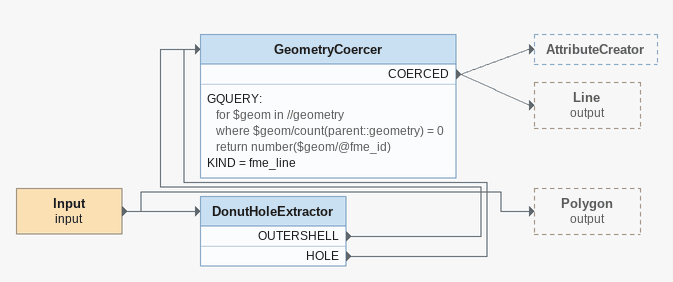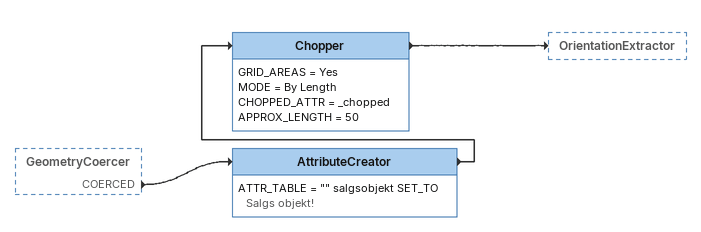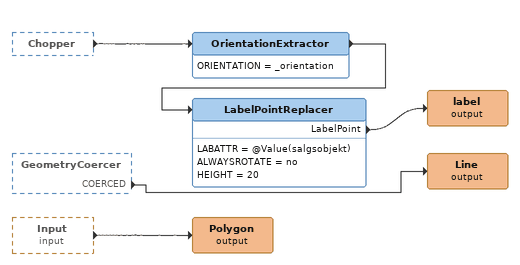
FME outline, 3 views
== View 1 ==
Input (input)
    -> DonutHoleExtractor
    -> Polygon (output)
DonutHoleExtractor
    OUTERSHELL -> GeometryCoercer
    HOLE -> GeometryCoercer
GeometryCoercer
    GQUERY:
      for $geom in //geometry
      where $geom/count(parent::geometry) = 0
      return number($geom/@fme_id)
    KIND = fme_line
    COERCED -> AttributeCreator
    COERCED -> Line (output)

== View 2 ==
GeometryCoercer [outside]
    COERCED -> AttributeCreator
AttributeCreator
    ATTR_TABLE = "" salgsobjekt SET_TO Salgs objekt!
    -> Chopper
Chopper
    GRID_AREAS = Yes
    MODE = By Length
    CHOPPED_ATTR = _chopped
    APPROX_LENGTH = 50
    -> OrientationExtractor

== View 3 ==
Chopper [outside]
    -> OrientationExtractor
GeometryCoercer [outside]
    COERCED -> Line (output)
Input (input) [outside]
    -> Polygon (output)
OrientationExtractor
    ORIENTATION = _orientation
    -> LabelPointReplacer
LabelPointReplacer
    LABATTR = @Value(salgsobjekt)
    ALWAYSROTATE = no
    HEIGHT = 20
    LabelPoint -> label (output)
label (output)
Line (output)
Polygon (output)
